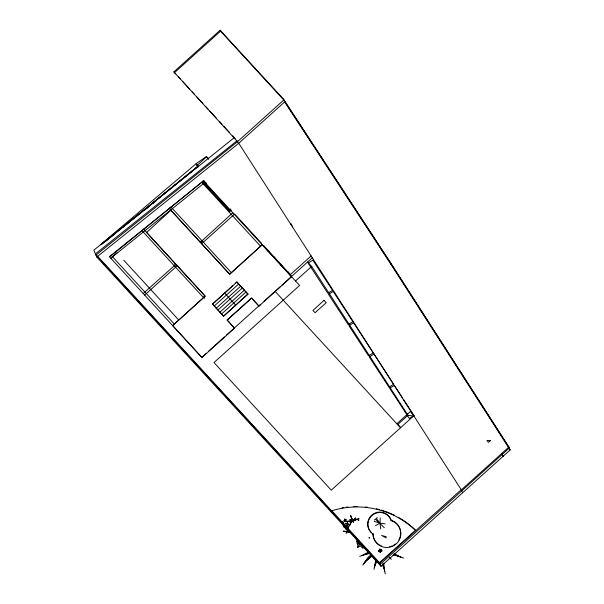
<?xml version="1.0" encoding="UTF-8"?>
<svg xmlns="http://www.w3.org/2000/svg" width="604" height="604" viewBox="0 0 604 604"><rect width="100%" height="100%" fill="white"/><g stroke="black" fill="none" stroke-linecap="round" stroke-linejoin="round"><path stroke-width="0.91" d="M357.885 544.483L358.187 541.093M380.203 518.043L379.946 523.207L380.709 528.915M361.924 545.14L357.734 547.345L357.893 544.272M349.316 525.699L351.838 520.557L351.996 518.776M352.449 518.979L352.419 521.041L355.061 520.497M374.004 569.376L375.658 560.497M348.123 528.53L348.281 527.707M374.593 566.99L376.307 560.927L375.076 564.982M343.125 525.329L343.336 524.461M375.137 564.997L376.7 561.418M348.289 528.009L347.036 531.165L349.271 532.426L348.531 532.6L346.968 531.309L346.953 532.954L346.069 533.158L346.545 531.626L343.231 531.188L346.628 531.497L348.561 528.228M362.793 565.125L367.927 557.53L370.327 555.34M349.625 525.948L351.755 521.116L349.731 519.395M373.967 558.632L374.269 557.968M356.647 519.183L355.228 520.014L357.062 519.448L358.912 520.203L357.243 519.395L359.101 518.625L356.654 519.5L356.843 519.108M360.928 546.273L362.453 547.994L363.125 546.59M346.19 527.352L346.13 529.557L346.402 527.345M372.011 555.34L366.024 560.806L364.137 563.26L366.001 560.799L371.777 555.454M364.144 563.253L364.597 562.52M357.734 547.345L360.384 543.321M374.518 520.029L375.212 519.017L384.287 527.669M358.67 542.422L356.473 541.554L357.274 540.421M348.976 525.888L347.368 527.519L348.893 526.114M350.373 523.079L352.306 521.071L353.536 521.916M365.254 561.765L371.415 556.669M349.988 522.566L351.853 520.814L353.461 522.369M355.537 517.862L352.419 521.041L355.696 518.179M96.776 257.032L238.338 143.631L237.523 141.683L173.854 71.891L220.135 30.2L283.389 99.018L390.312 262.355L508.908 447.036L510.146 449.957L381.026 566.28L96.776 257.032L93.854 250.124L234.692 137.319M174.269 72.873L220.543 31.174L220.135 30.2M208.78 159.146L206.372 156.527L196.209 163.624L100.876 244.371L101.034 244.748M206.372 156.527L206.53 156.897L196.995 165.488L198.271 166.87M114.881 233.748L105.39 241.419L195.809 168.093L197.47 166.606L196.209 163.624L198.656 166.281M227.693 320.603L234.526 328.161L201.947 357.515L109.422 256.715L111.076 255.228L174.186 323.887M283.797 99.992L237.523 141.683L95.953 255.084L380.203 564.34L509.323 448.017L390.72 263.336L283.797 99.992L220.543 31.174M110.887 258.308L116.965 252.827M238.338 143.631L284.62 101.94L283.389 99.018M169.369 208.531L171.023 207.044L231.211 272.517M111.355 255.53L203.495 180.868L299.607 285.435L213.997 362.559L331.279 490.154L414.034 415.597L410.35 411.588L397.077 423.555L400.762 427.556M201.947 357.515L172.631 325.616L205.209 296.262L146.568 232.472L170.917 210.215M112.54 256.821L205.368 182.083L206.394 183.201L204.741 184.688L202.672 181.102M210.66 189.482L210.245 189.86L205.149 184.318M224.295 204.318L223.88 204.696L228.969 210.23M143.216 293.484L175.892 264.363M232.812 212.767L200.332 242.347M144.681 295.077L177.251 265.73M261.336 243.797L261.691 243.48L234.624 214.042L201.698 243.706L200.656 241.23M143.624 229.135L205.111 296.036L172.631 325.616M262.227 244.892L229.648 274.246L262.128 244.665L291.551 276.791L258.973 306.145L251.642 298.165L227.195 320.188L234.526 328.161M263.593 246.258L263.948 245.941L291.007 275.379L290.652 275.696M290.464 224.522L290.871 224.152M235.522 283.208L236.881 281.985L247.98 294.178L223.533 316.202L212.442 304.008L232.812 285.654M212.54 304.242L236.881 281.985M214.269 306.002L238.716 283.978M217.938 309.988L242.378 287.965M221.6 313.974L246.047 291.951M223.533 316.202L247.882 293.944M227.096 319.954L251.543 297.938L258.973 306.145M289.988 274.971L311.136 255.915M201.849 357.281L202.959 356.284M203.51 355.786L206.296 353.28M208.388 351.392L224.416 336.957M226.5 335.069L260.528 304.416M263.993 301.298L279.984 286.892M282.083 284.997L312.321 257.757M295.53 280.996L311.702 266.424L307.625 261.985M324.084 300.399L326.205 302.702L315.084 312.721L312.97 310.418L324.054 300.324M397.621 424.635L407.987 415.295L413.914 416.035M381.026 566.28L379.501 562.686L415.552 530.214A84.756 83.42 -22.9 0 0 398.285 517.318M379.69 563.132L461.245 489.655L462.573 492.811M508.908 447.036L461.343 489.889L238.633 143.088M197.47 166.606L101.676 244.227L105.33 241.268M119.985 229.618L121.449 228.433M122.906 227.255L124.364 226.077M125.821 224.899L146.259 208.372M147.716 207.195L149.173 206.009M150.638 204.832L195.809 168.093M148.622 206.651L145.217 209.754L144.869 209.331M150.026 205.519L155.636 200.981M146.983 208.274L149.075 206.583M153.257 203.201L155.855 201.064M150.29 205.639L150.675 205.337M109.422 256.715L203.495 180.868M95.44 253.876L237.108 140.709M414.004 415.56L409.301 418.459L389.648 388.281L394.352 385.382L402.415 397.757M359.72 556.36L369.097 552.962M356.473 541.554L357.583 540.912M375.499 525.639L379.946 523.207L385.193 523.864M367.798 552.494L363.6 554.631M361.872 555.461L369.195 552.909M377.379 517.756L376.186 518.247L379.946 523.207L374.208 521.327M346.734 528.138L345.027 527.964L343.261 525.412M363.653 554.782L368.289 553.868M355.378 519.984L352.291 520.625L350.539 519.41M344.824 521.652L351.588 520.837L344.816 521.743M341.977 521.788L342.785 521.788L342.377 521.403M363.706 548.077L364.665 548.085M400.218 536.548A13.915 13.696 -22.9 0 0 391.06 520.203L391.249 520.648A13.915 13.696 -22.9 0 1 396.239 543.857A13.915 13.696 -22.9 0 1 373.37 536.76L372.97 533.679L373.181 536.307A13.915 13.696 -22.9 0 0 381.615 546.114M393.008 555.038L397.039 555.778L403.495 558.036M360.082 543.864L356.639 542.973M360.127 543.879L359.176 543.645L361.275 544.196M345.465 527.156L344.235 526.635L343.729 527.111L344.68 527.405M361.222 544.264L359.169 543.645M386.447 536.85L381.622 535.446L386.16 537.922M393.665 554.396L400.762 556.986L399.705 556.578M393.581 554.359L397.115 555.612M397.19 555.642L398.466 556.11M399.742 556.586L400.754 556.994M398.512 556.02L394.125 553.77M373.159 534.125L372.396 533.679A11.982 11.793 -22.9 0 1 372.713 514.918A11.982 11.793 -22.9 0 1 390.954 519.87M343.465 523.351L343.072 522.324M347.013 527.216L346.137 526.031M389.421 557.688L391.332 559.327M389.429 557.613L389.957 558.096L389.512 557.583M389.444 557.62L389.957 558.104M342.491 521.403L342.898 521.788M173.854 71.891L175.749 73.96M178.278 76.708L180.181 78.777M182.71 81.525L189.664 89.098M192.2 91.853L194.095 93.914M196.625 96.67L202.952 103.548M205.481 106.304L208.01 109.052M209.905 111.121L216.232 117.999M219.395 121.442L221.925 124.19M223.82 126.259L229.512 132.45M232.676 135.892L235.205 138.648M206.53 156.897L208.403 158.943M267.481 249.618L268.75 251.007M287.859 271.792L289.769 273.869M267.421 249.905L268.682 251.279M273.71 256.753L275.877 259.078M280.973 264.62L282.521 266.334M287.557 271.808L289.89 274.329M267.066 249.626L268.327 250.992M273.567 256.692L275.492 258.761M282.657 266.568L281.124 264.922M287.625 271.989L288.886 273.355M266.772 249.49L268.78 251.679M273.536 256.911L275.756 259.267M280.732 264.68L282.619 266.734M287.376 271.966L289.897 274.707M205.564 183.948L229.384 209.86M204.945 184.507L228.765 210.418M201.834 182.355L260.475 246.153M275.077 291.309L400.512 427.783M165.118 192.91L163.39 194.314M169.286 208.448L229.55 274.012M171.015 210.449L229.648 274.246M236.979 282.219L247.98 294.178M137.757 215.047L136.021 216.443M212.442 304.008L223.435 315.968M141.887 230.539L203.457 297.523M123.79 260.248L178.618 319.901M351.838 520.557L352.253 521.01M379.501 562.686L331.437 510.388L331.626 510.833A84.756 83.42 -22.9 0 1 415.733 530.659L415.552 530.214M97.35 255.953L331.626 510.833M284.62 101.94L391.543 265.277L510.146 449.957M403.419 399.304L413.498 414.782M311.702 266.424L407.987 415.295M343.193 522.309L343.434 522.83M502.09 453.181L503.117 456.292L501.886 453.37M390.312 262.355L391.543 265.277M291.339 223.895L292.57 226.81M382.309 564.355L384.001 568.772M204.258 180.807L204.952 182.461M202.257 181.472L203.299 183.948M244.31 290.192L219.871 312.215M240.649 286.205L216.202 308.229M321.071 499.349L322.4 502.505M235.756 305.194L224.763 293.227M203.873 296.639L204.575 298.293M174.556 264.741L175.598 267.217M385.307 573.8L382.951 563.796M350.441 515.318L352.291 520.618L350.773 515.31M391.143 520.633L390.765 519.425A11.982 11.793 -22.9 0 0 373.166 514.027A11.982 11.793 -22.9 0 0 371.052 532.207M384.393 569.965L384.65 571.029L383.721 563.192M384.401 570.002L384.65 571.029M382.974 563.879L383.782 567.398M362.302 545.669L362.453 547.994M342.098 507.813A84.756 83.42 -22.9 0 1 343.767 507.541M346.273 507.186A84.756 83.42 -22.9 0 1 347.949 506.998M353.838 506.582A84.756 83.42 -22.9 0 1 357.213 506.529M365.616 506.983A84.756 83.42 -22.9 0 1 367.292 507.171M376.39 508.794A84.756 83.42 -22.9 0 1 379.644 509.633M381.26 510.101A84.756 83.42 -22.9 0 1 383.653 510.856M384.552 511.158A84.756 83.42 -22.9 0 1 394.125 515.136M399.961 537.409A13.915 13.696 -22.9 0 1 398.866 539.885M395.356 543.993A13.915 13.696 -22.9 0 1 393.853 545.034M392.238 545.865A13.915 13.696 -22.9 0 1 389.64 546.703M343.948 520.822L345.39 520.369L346.371 521.38L345.73 520.618L346.19 519.297L345.767 519.229L345.631 520.497L344.363 518.995L345.292 520.27L343.948 520.822M379.622 550.425L379.584 551.271L379.138 550.093L380.626 550.259L380.603 551.218L381.048 549.821L379.622 550.425M347.3 523.192L347.383 525.608L346.862 526.084L347.066 523.744L345.043 523.774L347.104 523.54L347.549 521.501L347.338 522.966L348.75 524.37L348.312 524.763L347.3 523.192M379.773 549.723L379.576 550.833L379.931 550.184L380.618 550.463L379.773 549.723M379.742 550.667L379.659 551.127L380.679 551.271L379.176 551.694L379.591 549.942L379.652 551.15L380.195 550.508L379.742 550.667M380.226 550.591L380.112 551.195L379.471 551.037L380.377 551.588L380.226 550.591M379.954 549.059L379.637 550.773L380.158 549.836L381.086 550.471L379.954 549.059M379.705 550.304L379.531 551.007L379.433 549.882L380.422 550.433L379.705 550.304M380.965 550.493L380.49 552.343L379.237 550.908L380.293 551.52L381.373 550.448L380.754 549.391L382.204 550.825L379.629 551.203L380.837 551.429L380.422 550.282L380.437 551.09L381.388 550.531L379.924 550.372L380.739 550.697L380.293 551.52L380.965 550.493M379.78 550.055L379.35 550.984L380.271 551.429L378.685 551.226L379.78 550.055M369.172 537.583L369.044 538.119L369.829 537.794L369.172 537.583M380.278 549.413L379.365 550.621L380.15 550.078L380.852 550.848L379.946 551.293L380.46 550.773L380.18 550.108L380.686 550.856L380.278 549.413M381.162 551.135L380.067 552.456L379.591 550.523L379.629 551.399L380.369 550.916L379.697 550.357L379.712 551.029L380.377 550.931L379.803 551.059L380.263 551.769L381.162 551.135M380.467 550.697L379.999 551.195L380.958 550.674L379.954 550.244L380.467 550.697M379.75 550.584L379.274 551.044L379.863 551.558L378.746 551.022L379.75 550.584M230.215 209.112L228.561 210.607L229.58 211.717L231.234 210.23L230.215 209.112M490.463 440.663L488.583 442.354L486.892 440.52L490.463 440.663M312.842 260.181L308.138 263.08L327.791 293.257L332.494 290.358L312.842 260.181M333.219 291.475L328.516 294.382L348.168 324.559L352.872 321.66L333.219 291.475M353.597 322.778L348.893 325.677L368.546 355.862L373.249 352.955L353.597 322.778M373.974 354.08L369.271 356.979L388.923 387.156L393.627 384.257L373.974 354.08M380.316 550.018L379.531 550.501L380.15 550.395L380.429 551.059L380.316 550.018M380.339 549.927L379.312 550.471L379.863 551.467L378.527 550.244L380.339 549.927"/></g></svg>
